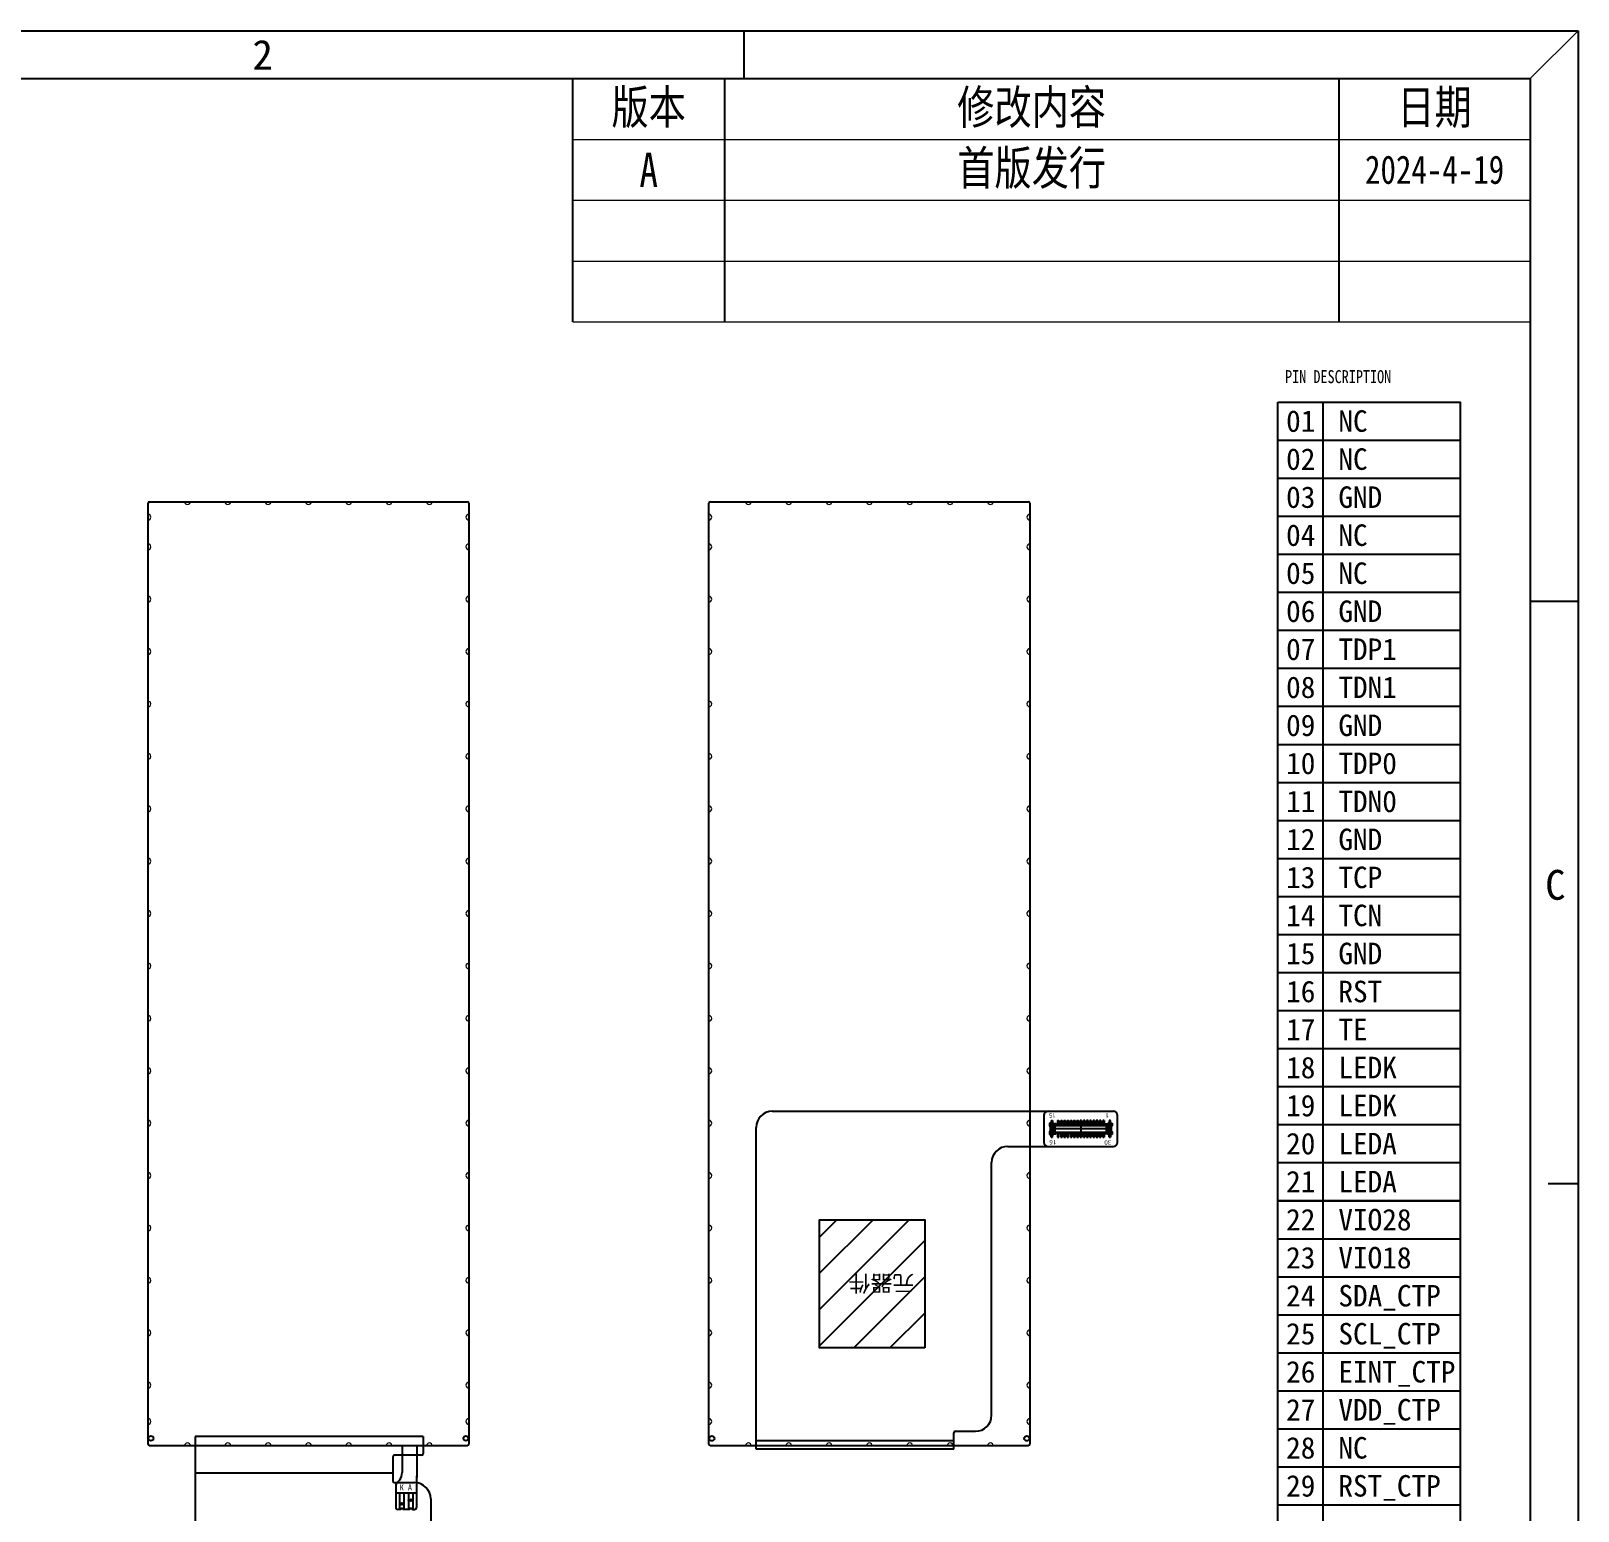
# Model space of a CAD drawing. Header units: millimetres. Extents: x 1875 to 2286, y -25 to 261.
# Drawn here: x 2094.6 to 2286.4, y 77.8 to 261.4 of the extents above; entities that cross this region are included whole.
import ezdxf

# ---------------------------------------------------------------- set-up
doc = ezdxf.new("R2010")
doc.units = ezdxf.units.MM
for name, color, linetype, lineweight in [('DIM', 3, 'Continuous', 18), ('胶框', 7, 'Continuous', 18), ('震华-CTP-DIM', 4, 'Continuous', 15)]:
    doc.layers.add(name, color=color, linetype=linetype, lineweight=lineweight)
for name, color, linetype in [('FPC', 30, 'Continuous'), ('GKO', 5, 'Continuous'), ('铁框', 142, 'Continuous')]:
    doc.layers.add(name, color=color, linetype=linetype)
doc.styles.add('GPO', font='simhei.ttf')
doc.styles.add('ZFF-雅黑', font='')
doc.styles.add('宋体', font='')
doc.styles.add('宝明', font='simhei.ttf')
doc.styles.get('ZFF-雅黑').set_extended_font_data('Microsoft YaHei')
doc.styles.get('宋体').set_extended_font_data('FangSong_GB2312')

# ---------------------------------------------------------------- blocks, each defined once
blk = doc.blocks.new('G$CEDE1AC5F')
at = {"color": 30}
for p, q in [((0, 1.3), (7.66, 1.3)), ((3.83, 0.75), (3.83, 1.85))]:
    blk.add_line(p, q, dxfattribs=at)
blk = doc.blocks.new('fpc7')
at = {"color": 2}
for p, q in [((1467.78, -6.79), (1510.1, -6.79)), ((1465.78, -48.69), (1465.78, -8.79)), ((1496.98, -11.14), (1510.1, -11.14)), ((1494.98, -44.48), (1494.98, -13.14)), ((1490.29, -47.67), (1465.92, -47.67)), ((1490.29, -48.69), (1490.29, -46.68)), ((1490.49, -46.48), (1492.98, -46.48))]:
    blk.add_line(p, q, dxfattribs=at)
at = {"color": 6, "linetype": 'Continuous'}
for p, q in [((1501.47, -7.29), (1501.47, -10.64)), ((1510.3, -6.83), (1510.3, -6.83)), ((1510.56, -7.09), (1510.56, -7.09)), ((1510.6, -10.64), (1510.6, -7.29)), ((1510.6, -10.64), (1510.6, -7.29)), ((1510.3, -11.1), (1510.3, -11.1)), ((1510.56, -10.83), (1510.56, -10.83))]:
    blk.add_line(p, q, dxfattribs=at)
at = {"color": 5, "linetype": 'Continuous'}
for p, q in [((1501.47, -7.29), (1501.47, -10.64)), ((1510.6, -10.64), (1510.6, -7.29))]:
    blk.add_line(p, q, dxfattribs=at)
at = {"color": 7, "linetype": 'Continuous'}
for p, q in [((1502.64, -8.25), (1502.14, -8.25)), ((1502.14, -8.25), (1502.14, -8.59)), ((1502.14, -8.25), (1502.19, -8.3)), ((1502.32, -8.37), (1502.14, -8.37)), ((1502.14, -8.59), (1502.79, -8.59)), ((1502.14, -8.59), (1502.26, -8.76)), ((1502.26, -9.16), (1502.14, -9.34)), ((1502.14, -9.34), (1502.79, -9.34)), ((1502.14, -9.34), (1502.14, -9.67)), ((1502.14, -9.55), (1502.32, -9.55)), ((1502.19, -8.3), (1502.62, -8.3)), ((1502.19, -8.54), (1502.19, -8.3)), ((1502.19, -8.54), (1509.89, -8.54)), ((1502.19, -9.39), (1509.89, -9.39)), ((1502.19, -9.62), (1502.19, -9.39)), ((1502.32, -8.76), (1502.2, -8.59)), ((1502.2, -9.34), (1502.32, -9.16)), ((1502.26, -8.76), (1502.79, -8.76)), ((1502.26, -8.76), (1502.26, -9.16)), ((1502.26, -9.16), (1502.79, -9.16)), ((1502.74, -8.81), (1502.29, -8.81)), ((1502.29, -9.11), (1502.29, -8.81)), ((1502.29, -9.11), (1502.74, -9.11)), ((1502.32, -8.32), (1502.56, -8.32)), ((1502.32, -8.32), (1502.32, -8.37)), ((1502.32, -9.55), (1502.32, -9.6)), ((1502.35, -7.94), (1502.53, -7.94)), ((1502.35, -7.94), (1502.35, -8.54)), ((1502.35, -8.44), (1502.53, -8.44)), ((1502.53, -8.46), (1502.35, -8.46)), ((1502.35, -8.51), (1502.53, -8.51)), ((1502.35, -9.98), (1502.35, -9.38)), ((1502.53, -9.41), (1502.35, -9.41)), ((1502.35, -9.46), (1502.53, -9.46)), ((1502.53, -9.48), (1502.35, -9.48)), ((1502.53, -7.94), (1502.53, -8.54)), ((1502.53, -9.98), (1502.53, -9.38)), ((1502.56, -8.37), (1502.56, -8.32)), ((1503.12, -8.37), (1502.56, -8.37)), ((1503.12, -9.55), (1502.56, -9.55)), ((1502.56, -9.55), (1502.56, -9.6)), ((1502.62, -8.3), (1502.64, -8.25)), ((1502.62, -8.3), (1502.72, -8.38)), ((1502.72, -9.54), (1502.62, -9.62)), ((1502.64, -8.25), (1502.74, -8.33)), ((1502.64, -8.61), (1502.74, -8.51)), ((1502.64, -9.31), (1502.64, -8.61)), ((1502.74, -9.41), (1502.64, -9.31)), ((1502.72, -8.38), (1502.74, -8.33)), ((1502.72, -8.38), (1502.94, -8.38)), ((1502.94, -9.54), (1502.72, -9.54)), ((1502.72, -9.54), (1502.74, -9.59)), ((1502.94, -8.33), (1502.74, -8.33)), ((1502.74, -8.51), (1502.74, -8.33)), ((1509.34, -8.43), (1502.74, -8.43)), ((1502.74, -8.76), (1502.74, -8.59)), ((1502.74, -8.81), (1502.79, -8.76)), ((1502.74, -9.11), (1502.74, -8.81)), ((1502.74, -9.11), (1502.79, -9.16)), ((1502.74, -9.34), (1502.74, -9.16)), ((1502.74, -9.59), (1502.74, -9.41)), ((1509.34, -9.49), (1502.74, -9.49)), ((1502.79, -8.43), (1502.94, -8.43)), ((1502.79, -8.43), (1502.79, -9.5)), ((1502.94, -9.49), (1502.79, -9.5)), ((1502.84, -9.38), (1502.84, -8.54)), ((1502.94, -8.33), (1502.94, -8.44)), ((1502.94, -8.36), (1503.12, -8.36)), ((1502.94, -9.59), (1502.94, -9.49)), ((1503.12, -9.56), (1502.94, -9.56)), ((1502.96, -8.37), (1503, -8.41)), ((1503, -9.51), (1502.96, -9.55)), ((1503, -8.41), (1503.08, -8.41)), ((1503, -9.51), (1503.08, -9.51)), ((1503.12, -8.37), (1503.08, -8.41)), ((1503.08, -9.51), (1503.12, -9.55)), ((1503.12, -8.29), (1503.36, -8.29)), ((1503.12, -8.44), (1503.12, -8.29)), ((1503.36, -8.32), (1503.12, -8.32)), ((1503.36, -8.41), (1503.12, -8.41)), ((1503.12, -9.49), (1503.12, -9.63)), ((1503.12, -9.52), (1503.36, -9.52)), ((1503.15, -7.94), (1503.33, -7.94)), ((1503.15, -7.94), (1503.15, -8.43)), ((1503.15, -9.49), (1503.15, -9.98)), ((1503.33, -7.94), (1503.33, -8.43)), ((1503.33, -9.98), (1503.33, -9.49)), ((1503.36, -8.44), (1503.36, -8.29)), ((1503.36, -8.36), (1503.52, -8.36)), ((1503.36, -8.37), (1503.52, -8.37)), ((1503.36, -8.37), (1503.4, -8.41)), ((1503.36, -9.63), (1503.36, -9.49)), ((1503.4, -9.51), (1503.36, -9.55)), ((1503.52, -9.55), (1503.36, -9.55)), ((1503.52, -9.56), (1503.36, -9.56)), ((1503.4, -8.41), (1503.48, -8.41)), ((1503.4, -9.51), (1503.48, -9.51)), ((1503.52, -8.37), (1503.48, -8.41)), ((1503.48, -9.51), (1503.52, -9.55)), ((1503.52, -8.29), (1503.76, -8.29)), ((1503.52, -8.44), (1503.52, -8.29)), ((1503.76, -8.32), (1503.52, -8.32)), ((1503.76, -8.41), (1503.52, -8.41)), ((1503.52, -9.49), (1503.52, -9.63)), ((1503.52, -9.52), (1503.76, -9.52)), ((1503.55, -7.94), (1503.73, -7.94)), ((1503.55, -7.94), (1503.55, -8.43)), ((1503.55, -9.49), (1503.55, -9.98)), ((1503.73, -7.94), (1503.73, -8.43)), ((1503.73, -9.98), (1503.73, -9.49)), ((1503.76, -8.44), (1503.76, -8.29)), ((1503.76, -8.36), (1503.92, -8.36)), ((1503.76, -8.37), (1503.92, -8.37)), ((1503.76, -8.37), (1503.8, -8.41)), ((1503.76, -9.63), (1503.76, -9.49)), ((1503.8, -9.51), (1503.76, -9.55)), ((1503.92, -9.55), (1503.76, -9.55)), ((1503.92, -9.56), (1503.76, -9.56)), ((1503.8, -8.41), (1503.88, -8.41)), ((1503.8, -9.51), (1503.88, -9.51)), ((1503.92, -8.37), (1503.88, -8.41)), ((1503.88, -9.51), (1503.92, -9.55)), ((1503.92, -8.29), (1504.16, -8.29)), ((1503.92, -8.44), (1503.92, -8.29)), ((1504.16, -8.32), (1503.92, -8.32)), ((1504.16, -8.41), (1503.92, -8.41)), ((1503.92, -9.49), (1503.92, -9.63)), ((1503.92, -9.52), (1504.16, -9.52)), ((1503.95, -7.94), (1504.13, -7.94)), ((1503.95, -7.94), (1503.95, -8.43)), ((1503.95, -9.49), (1503.95, -9.98)), ((1504.13, -7.94), (1504.13, -8.43)), ((1504.13, -9.98), (1504.13, -9.49)), ((1504.16, -8.44), (1504.16, -8.29)), ((1504.16, -8.36), (1504.32, -8.36)), ((1504.16, -8.37), (1504.32, -8.37)), ((1504.16, -8.37), (1504.2, -8.41)), ((1504.16, -9.63), (1504.16, -9.49)), ((1504.2, -9.51), (1504.16, -9.55)), ((1504.32, -9.55), (1504.16, -9.55)), ((1504.32, -9.56), (1504.16, -9.56)), ((1504.2, -8.41), (1504.28, -8.41)), ((1504.2, -9.51), (1504.28, -9.51)), ((1504.32, -8.37), (1504.28, -8.41)), ((1504.28, -9.51), (1504.32, -9.55)), ((1504.32, -8.29), (1504.56, -8.29)), ((1504.32, -8.44), (1504.32, -8.29)), ((1504.56, -8.32), (1504.32, -8.32)), ((1504.56, -8.41), (1504.32, -8.41)), ((1504.32, -9.49), (1504.32, -9.63)), ((1504.32, -9.52), (1504.56, -9.52)), ((1504.35, -7.94), (1504.53, -7.94)), ((1504.35, -7.94), (1504.35, -8.43)), ((1504.35, -9.49), (1504.35, -9.98)), ((1504.53, -7.94), (1504.53, -8.43)), ((1504.53, -9.98), (1504.53, -9.49)), ((1504.56, -8.44), (1504.56, -8.29)), ((1504.56, -8.36), (1504.72, -8.36)), ((1504.56, -8.37), (1504.72, -8.37)), ((1504.56, -8.37), (1504.6, -8.41)), ((1504.56, -9.63), (1504.56, -9.49)), ((1504.6, -9.51), (1504.56, -9.55)), ((1504.72, -9.55), (1504.56, -9.55)), ((1504.72, -9.56), (1504.56, -9.56)), ((1504.6, -8.41), (1504.68, -8.41)), ((1504.6, -9.51), (1504.68, -9.51)), ((1504.72, -8.37), (1504.68, -8.41)), ((1504.68, -9.51), (1504.72, -9.55)), ((1504.72, -8.29), (1504.96, -8.29)), ((1504.72, -8.44), (1504.72, -8.29)), ((1504.96, -8.32), (1504.72, -8.32)), ((1504.96, -8.41), (1504.72, -8.41)), ((1504.72, -9.49), (1504.72, -9.63)), ((1504.72, -9.52), (1504.96, -9.52)), ((1504.75, -7.94), (1504.93, -7.94)), ((1504.75, -7.94), (1504.75, -8.43)), ((1504.75, -9.49), (1504.75, -9.98)), ((1504.93, -7.94), (1504.93, -8.43)), ((1504.93, -9.98), (1504.93, -9.49)), ((1504.96, -8.44), (1504.96, -8.29)), ((1504.96, -8.36), (1505.12, -8.36)), ((1504.96, -8.37), (1505.12, -8.37)), ((1504.96, -8.37), (1505, -8.41)), ((1504.96, -9.63), (1504.96, -9.49)), ((1505, -9.51), (1504.96, -9.55)), ((1505.12, -9.55), (1504.96, -9.55)), ((1505.12, -9.56), (1504.96, -9.56)), ((1505, -8.41), (1505.08, -8.41)), ((1505, -9.51), (1505.08, -9.51)), ((1505.12, -8.37), (1505.08, -8.41)), ((1505.08, -9.51), (1505.12, -9.55)), ((1505.12, -8.29), (1505.36, -8.29)), ((1505.12, -8.44), (1505.12, -8.29)), ((1505.36, -8.32), (1505.12, -8.32)), ((1505.36, -8.41), (1505.12, -8.41)), ((1505.12, -9.49), (1505.12, -9.63)), ((1505.12, -9.52), (1505.36, -9.52)), ((1505.15, -7.94), (1505.33, -7.94)), ((1505.15, -7.94), (1505.15, -8.43)), ((1505.15, -9.49), (1505.15, -9.98)), ((1505.33, -7.94), (1505.33, -8.43)), ((1505.33, -9.98), (1505.33, -9.49)), ((1505.36, -8.44), (1505.36, -8.29)), ((1505.36, -8.36), (1505.52, -8.36)), ((1505.36, -8.37), (1505.52, -8.37)), ((1505.36, -8.37), (1505.4, -8.41)), ((1505.36, -9.63), (1505.36, -9.49)), ((1505.4, -9.51), (1505.36, -9.55)), ((1505.52, -9.55), (1505.36, -9.55)), ((1505.52, -9.56), (1505.36, -9.56)), ((1505.4, -8.41), (1505.48, -8.41)), ((1505.4, -9.51), (1505.48, -9.51)), ((1505.52, -8.37), (1505.48, -8.41)), ((1505.48, -9.51), (1505.52, -9.55)), ((1505.52, -8.29), (1505.76, -8.29)), ((1505.52, -8.44), (1505.52, -8.29)), ((1505.76, -8.32), (1505.52, -8.32)), ((1505.76, -8.41), (1505.52, -8.41)), ((1505.52, -9.49), (1505.52, -9.63)), ((1505.52, -9.52), (1505.76, -9.52)), ((1505.55, -7.94), (1505.73, -7.94)), ((1505.55, -7.94), (1505.55, -8.43)), ((1505.55, -9.49), (1505.55, -9.98)), ((1505.73, -7.94), (1505.73, -8.43)), ((1505.73, -9.98), (1505.73, -9.49)), ((1505.76, -8.44), (1505.76, -8.29)), ((1505.76, -8.36), (1505.92, -8.36)), ((1505.76, -8.37), (1505.92, -8.37)), ((1505.76, -8.37), (1505.8, -8.41)), ((1505.76, -9.63), (1505.76, -9.49)), ((1505.8, -9.51), (1505.76, -9.55)), ((1505.92, -9.55), (1505.76, -9.55)), ((1505.92, -9.56), (1505.76, -9.56)), ((1505.8, -8.41), (1505.88, -8.41)), ((1505.8, -9.51), (1505.88, -9.51)), ((1505.92, -8.37), (1505.88, -8.41)), ((1505.88, -9.51), (1505.92, -9.55)), ((1505.92, -8.29), (1506.16, -8.29)), ((1505.92, -8.44), (1505.92, -8.29)), ((1506.16, -8.32), (1505.92, -8.32)), ((1506.16, -8.41), (1505.92, -8.41)), ((1505.92, -9.63), (1505.92, -9.49)), ((1505.92, -9.52), (1506.16, -9.52)), ((1506.13, -7.94), (1505.95, -7.94)), ((1505.95, -7.94), (1505.95, -8.43)), ((1505.95, -9.49), (1505.95, -9.98)), ((1506.13, -7.94), (1506.13, -8.43)), ((1506.13, -9.49), (1506.13, -9.98)), ((1506.16, -8.44), (1506.16, -8.29)), ((1506.16, -8.36), (1506.32, -8.36)), ((1506.32, -8.37), (1506.16, -8.37)), ((1506.16, -8.37), (1506.2, -8.41)), ((1506.16, -9.63), (1506.16, -9.49)), ((1506.2, -9.51), (1506.16, -9.55)), ((1506.16, -9.55), (1506.32, -9.55)), ((1506.32, -9.56), (1506.16, -9.56)), ((1506.2, -8.41), (1506.28, -8.41)), ((1506.2, -9.51), (1506.28, -9.51)), ((1506.32, -8.37), (1506.28, -8.41)), ((1506.28, -9.51), (1506.32, -9.55)), ((1506.32, -8.29), (1506.56, -8.29)), ((1506.32, -8.44), (1506.32, -8.29)), ((1506.56, -8.32), (1506.32, -8.32)), ((1506.56, -8.41), (1506.32, -8.41)), ((1506.32, -9.49), (1506.32, -9.63)), ((1506.32, -9.52), (1506.56, -9.52)), ((1506.53, -7.94), (1506.35, -7.94)), ((1506.35, -7.94), (1506.35, -8.43)), ((1506.35, -9.98), (1506.35, -9.49)), ((1506.53, -7.94), (1506.53, -8.43)), ((1506.53, -9.49), (1506.53, -9.98)), ((1506.56, -8.29), (1506.56, -8.44)), ((1506.56, -8.36), (1506.72, -8.36)), ((1506.72, -8.37), (1506.56, -8.37)), ((1506.56, -8.37), (1506.6, -8.41)), ((1506.56, -9.63), (1506.56, -9.49)), ((1506.6, -9.51), (1506.56, -9.55)), ((1506.56, -9.55), (1506.72, -9.55)), ((1506.72, -9.56), (1506.56, -9.56)), ((1506.6, -8.41), (1506.68, -8.41)), ((1506.6, -9.51), (1506.68, -9.51)), ((1506.72, -8.37), (1506.68, -8.41)), ((1506.68, -9.51), (1506.72, -9.55)), ((1506.72, -8.29), (1506.96, -8.29)), ((1506.72, -8.44), (1506.72, -8.29)), ((1506.96, -8.32), (1506.72, -8.32)), ((1506.96, -8.41), (1506.72, -8.41)), ((1506.72, -9.49), (1506.72, -9.63)), ((1506.72, -9.52), (1506.96, -9.52)), ((1506.93, -7.94), (1506.75, -7.94)), ((1506.75, -7.94), (1506.75, -8.43)), ((1506.75, -9.98), (1506.75, -9.49)), ((1506.93, -7.94), (1506.93, -8.43)), ((1506.93, -9.49), (1506.93, -9.98)), ((1506.96, -8.29), (1506.96, -8.44)), ((1506.96, -8.36), (1507.12, -8.36)), ((1507.12, -8.37), (1506.96, -8.37)), ((1506.96, -8.37), (1507, -8.41)), ((1506.96, -9.63), (1506.96, -9.49)), ((1507, -9.51), (1506.96, -9.55)), ((1506.96, -9.55), (1507.12, -9.55)), ((1507.12, -9.56), (1506.96, -9.56)), ((1507, -8.41), (1507.08, -8.41)), ((1507, -9.51), (1507.08, -9.51)), ((1507.12, -8.37), (1507.08, -8.41)), ((1507.08, -9.51), (1507.12, -9.55)), ((1507.12, -8.29), (1507.36, -8.29)), ((1507.12, -8.44), (1507.12, -8.29)), ((1507.36, -8.32), (1507.12, -8.32)), ((1507.36, -8.41), (1507.12, -8.41)), ((1507.12, -9.49), (1507.12, -9.63)), ((1507.12, -9.52), (1507.36, -9.52)), ((1507.33, -7.94), (1507.15, -7.94)), ((1507.15, -7.94), (1507.15, -8.43)), ((1507.15, -9.98), (1507.15, -9.49)), ((1507.33, -7.94), (1507.33, -8.43)), ((1507.33, -9.49), (1507.33, -9.98)), ((1507.36, -8.29), (1507.36, -8.44)), ((1507.36, -8.36), (1507.52, -8.36)), ((1507.52, -8.37), (1507.36, -8.37)), ((1507.36, -8.37), (1507.4, -8.41)), ((1507.36, -9.63), (1507.36, -9.49)), ((1507.4, -9.51), (1507.36, -9.55)), ((1507.36, -9.55), (1507.52, -9.55)), ((1507.52, -9.56), (1507.36, -9.56)), ((1507.4, -8.41), (1507.48, -8.41)), ((1507.4, -9.51), (1507.48, -9.51)), ((1507.52, -8.37), (1507.48, -8.41)), ((1507.48, -9.51), (1507.52, -9.55)), ((1507.52, -8.29), (1507.76, -8.29)), ((1507.52, -8.44), (1507.52, -8.29)), ((1507.76, -8.32), (1507.52, -8.32)), ((1507.76, -8.41), (1507.52, -8.41)), ((1507.52, -9.49), (1507.52, -9.63)), ((1507.52, -9.52), (1507.76, -9.52)), ((1507.73, -7.94), (1507.55, -7.94)), ((1507.55, -7.94), (1507.55, -8.43)), ((1507.55, -9.98), (1507.55, -9.49)), ((1507.73, -7.94), (1507.73, -8.43)), ((1507.73, -9.49), (1507.73, -9.98)), ((1507.76, -8.29), (1507.76, -8.44)), ((1507.76, -8.36), (1507.92, -8.36)), ((1507.92, -8.37), (1507.76, -8.37)), ((1507.76, -8.37), (1507.8, -8.41)), ((1507.76, -9.63), (1507.76, -9.49)), ((1507.8, -9.51), (1507.76, -9.55)), ((1507.76, -9.55), (1507.92, -9.55)), ((1507.92, -9.56), (1507.76, -9.56)), ((1507.8, -8.41), (1507.88, -8.41)), ((1507.8, -9.51), (1507.88, -9.51)), ((1507.92, -8.37), (1507.88, -8.41)), ((1507.88, -9.51), (1507.92, -9.55)), ((1507.92, -8.29), (1508.16, -8.29)), ((1507.92, -8.44), (1507.92, -8.29)), ((1508.16, -8.32), (1507.92, -8.32)), ((1508.16, -8.41), (1507.92, -8.41)), ((1507.92, -9.49), (1507.92, -9.63)), ((1507.92, -9.52), (1508.16, -9.52)), ((1508.13, -7.94), (1507.95, -7.94)), ((1507.95, -7.94), (1507.95, -8.43)), ((1507.95, -9.98), (1507.95, -9.49)), ((1508.13, -7.94), (1508.13, -8.43)), ((1508.13, -9.49), (1508.13, -9.98)), ((1508.16, -8.29), (1508.16, -8.44)), ((1508.16, -8.36), (1508.32, -8.36)), ((1508.32, -8.37), (1508.16, -8.37)), ((1508.16, -8.37), (1508.2, -8.41)), ((1508.16, -9.63), (1508.16, -9.49)), ((1508.2, -9.51), (1508.16, -9.55)), ((1508.16, -9.55), (1508.32, -9.55)), ((1508.32, -9.56), (1508.16, -9.56)), ((1508.2, -8.41), (1508.28, -8.41)), ((1508.2, -9.51), (1508.28, -9.51)), ((1508.32, -8.37), (1508.28, -8.41)), ((1508.28, -9.51), (1508.32, -9.55)), ((1508.32, -8.29), (1508.56, -8.29)), ((1508.32, -8.44), (1508.32, -8.29)), ((1508.56, -8.32), (1508.32, -8.32)), ((1508.56, -8.41), (1508.32, -8.41)), ((1508.32, -9.49), (1508.32, -9.63)), ((1508.32, -9.52), (1508.56, -9.52)), ((1508.53, -7.94), (1508.35, -7.94)), ((1508.35, -7.94), (1508.35, -8.43)), ((1508.35, -9.98), (1508.35, -9.49)), ((1508.53, -7.94), (1508.53, -8.43)), ((1508.53, -9.49), (1508.53, -9.98)), ((1508.56, -8.29), (1508.56, -8.44)), ((1508.56, -8.36), (1508.72, -8.36)), ((1508.72, -8.37), (1508.56, -8.37)), ((1508.56, -8.37), (1508.6, -8.41)), ((1508.56, -9.63), (1508.56, -9.49)), ((1508.6, -9.51), (1508.56, -9.55)), ((1508.56, -9.55), (1508.72, -9.55)), ((1508.56, -9.56), (1508.72, -9.56)), ((1508.6, -8.41), (1508.68, -8.41)), ((1508.6, -9.51), (1508.68, -9.51)), ((1508.72, -8.37), (1508.68, -8.41)), ((1508.68, -9.51), (1508.72, -9.55)), ((1508.72, -8.29), (1508.96, -8.29)), ((1508.72, -8.44), (1508.72, -8.29)), ((1508.96, -8.32), (1508.72, -8.32)), ((1508.96, -8.41), (1508.72, -8.41)), ((1508.72, -9.49), (1508.72, -9.63)), ((1508.72, -9.52), (1508.96, -9.52)), ((1508.93, -7.94), (1508.75, -7.94)), ((1508.75, -7.94), (1508.75, -8.43)), ((1508.75, -9.98), (1508.75, -9.49)), ((1508.93, -7.94), (1508.93, -8.43)), ((1508.93, -9.49), (1508.93, -9.98)), ((1508.96, -8.29), (1508.96, -8.44)), ((1508.96, -8.36), (1509.14, -8.36)), ((1509.52, -8.37), (1508.96, -8.37)), ((1508.96, -8.37), (1509, -8.41)), ((1508.96, -9.63), (1508.96, -9.49)), ((1509, -9.51), (1508.96, -9.55)), ((1508.96, -9.55), (1509.52, -9.55)), ((1509.14, -9.56), (1508.96, -9.56)), ((1509, -8.41), (1509.08, -8.41)), ((1509, -9.51), (1509.08, -9.51)), ((1509.12, -8.37), (1509.08, -8.41)), ((1509.08, -9.51), (1509.12, -9.55)), ((1509.14, -8.33), (1509.34, -8.33)), ((1509.14, -8.44), (1509.14, -8.33)), ((1509.36, -8.38), (1509.14, -8.38)), ((1509.14, -8.43), (1509.29, -8.43)), ((1509.29, -9.5), (1509.14, -9.49)), ((1509.14, -9.49), (1509.14, -9.59)), ((1509.14, -9.54), (1509.36, -9.54)), ((1509.24, -9.38), (1509.24, -8.54)), ((1509.29, -8.43), (1509.29, -9.5)), ((1509.29, -8.59), (1509.94, -8.59)), ((1509.29, -8.76), (1509.82, -8.76)), ((1509.34, -8.81), (1509.29, -8.76)), ((1509.34, -9.11), (1509.29, -9.16)), ((1509.29, -9.16), (1509.82, -9.16)), ((1509.29, -9.34), (1509.94, -9.34)), ((1509.44, -8.25), (1509.34, -8.33)), ((1509.34, -8.51), (1509.34, -8.33)), ((1509.36, -8.38), (1509.34, -8.33)), ((1509.34, -8.51), (1509.44, -8.61)), ((1509.34, -8.59), (1509.34, -8.76)), ((1509.79, -8.81), (1509.34, -8.81)), ((1509.34, -8.81), (1509.34, -9.11)), ((1509.34, -9.11), (1509.79, -9.11)), ((1509.34, -9.16), (1509.34, -9.34)), ((1509.44, -9.31), (1509.34, -9.41)), ((1509.34, -9.59), (1509.34, -9.41)), ((1509.36, -9.54), (1509.34, -9.59)), ((1509.36, -8.38), (1509.46, -8.3)), ((1509.46, -9.62), (1509.36, -9.54)), ((1509.44, -8.25), (1509.94, -8.25)), ((1509.46, -8.3), (1509.44, -8.25)), ((1509.44, -9.31), (1509.44, -8.61)), ((1509.89, -8.3), (1509.46, -8.3)), ((1509.52, -8.37), (1509.52, -8.32)), ((1509.52, -8.32), (1509.76, -8.32)), ((1509.52, -9.55), (1509.52, -9.6)), ((1509.55, -7.94), (1509.55, -8.54)), ((1509.73, -7.94), (1509.55, -7.94)), ((1509.55, -8.44), (1509.73, -8.44)), ((1509.73, -8.46), (1509.55, -8.46)), ((1509.55, -8.51), (1509.73, -8.51)), ((1509.55, -9.98), (1509.55, -9.38)), ((1509.73, -9.41), (1509.55, -9.41)), ((1509.55, -9.46), (1509.73, -9.46)), ((1509.73, -9.48), (1509.55, -9.48)), ((1509.73, -8.54), (1509.73, -7.94)), ((1509.73, -9.38), (1509.73, -9.98)), ((1509.76, -8.32), (1509.76, -8.37)), ((1509.76, -8.37), (1509.94, -8.37)), ((1509.88, -8.59), (1509.76, -8.76)), ((1509.76, -9.16), (1509.88, -9.34)), ((1509.76, -9.55), (1509.94, -9.55)), ((1509.76, -9.55), (1509.76, -9.6)), ((1509.79, -9.11), (1509.79, -8.81)), ((1509.94, -8.59), (1509.82, -8.76)), ((1509.82, -8.76), (1509.82, -9.16)), ((1509.82, -9.16), (1509.94, -9.34)), ((1509.94, -8.25), (1509.89, -8.3)), ((1509.89, -8.54), (1509.89, -8.3)), ((1509.89, -9.62), (1509.89, -9.39)), ((1509.94, -8.25), (1509.94, -8.59)), ((1509.94, -9.34), (1509.94, -9.67)), ((1502.14, -9.67), (1502.19, -9.62)), ((1502.14, -9.67), (1502.64, -9.67)), ((1502.62, -9.62), (1502.19, -9.62)), ((1502.32, -9.6), (1502.56, -9.6)), ((1502.35, -9.98), (1502.53, -9.98)), ((1502.64, -9.67), (1502.62, -9.62)), ((1502.64, -9.67), (1502.74, -9.59)), ((1502.74, -9.59), (1502.94, -9.59)), ((1503.12, -9.6), (1503.36, -9.6)), ((1503.36, -9.63), (1503.12, -9.63)), ((1503.15, -9.98), (1503.33, -9.98)), ((1503.52, -9.6), (1503.76, -9.6)), ((1503.52, -9.63), (1503.76, -9.63)), ((1503.55, -9.98), (1503.73, -9.98)), ((1503.92, -9.6), (1504.16, -9.6)), ((1503.92, -9.63), (1504.16, -9.63)), ((1503.95, -9.98), (1504.13, -9.98)), ((1504.32, -9.6), (1504.56, -9.6)), ((1504.32, -9.63), (1504.56, -9.63)), ((1504.35, -9.98), (1504.53, -9.98)), ((1504.72, -9.6), (1504.96, -9.6)), ((1504.72, -9.63), (1504.96, -9.63)), ((1504.75, -9.98), (1504.93, -9.98)), ((1505.12, -9.6), (1505.36, -9.6)), ((1505.12, -9.63), (1505.36, -9.63)), ((1505.15, -9.98), (1505.33, -9.98)), ((1505.52, -9.6), (1505.76, -9.6)), ((1505.52, -9.63), (1505.76, -9.63)), ((1505.55, -9.98), (1505.73, -9.98)), ((1506.16, -9.6), (1505.92, -9.6)), ((1506.16, -9.63), (1505.92, -9.63)), ((1505.95, -9.98), (1506.13, -9.98)), ((1506.32, -9.6), (1506.56, -9.6)), ((1506.32, -9.63), (1506.56, -9.63)), ((1506.35, -9.98), (1506.53, -9.98)), ((1506.72, -9.6), (1506.96, -9.6)), ((1506.72, -9.63), (1506.96, -9.63)), ((1506.75, -9.98), (1506.93, -9.98)), ((1507.12, -9.6), (1507.36, -9.6)), ((1507.12, -9.63), (1507.36, -9.63)), ((1507.15, -9.98), (1507.33, -9.98)), ((1507.52, -9.6), (1507.76, -9.6)), ((1507.52, -9.63), (1507.76, -9.63)), ((1507.55, -9.98), (1507.73, -9.98)), ((1507.92, -9.6), (1508.16, -9.6)), ((1507.92, -9.63), (1508.16, -9.63)), ((1507.95, -9.98), (1508.13, -9.98)), ((1508.32, -9.6), (1508.56, -9.6)), ((1508.32, -9.63), (1508.56, -9.63)), ((1508.35, -9.98), (1508.53, -9.98)), ((1508.72, -9.6), (1508.96, -9.6)), ((1508.96, -9.63), (1508.72, -9.63)), ((1508.75, -9.98), (1508.93, -9.98)), ((1509.34, -9.59), (1509.14, -9.59)), ((1509.34, -9.59), (1509.44, -9.67)), ((1509.44, -9.67), (1509.46, -9.62)), ((1509.94, -9.67), (1509.44, -9.67)), ((1509.46, -9.62), (1509.89, -9.62)), ((1509.76, -9.6), (1509.52, -9.6)), ((1509.55, -9.98), (1509.73, -9.98)), ((1509.94, -9.67), (1509.89, -9.62))]:
    blk.add_line(p, q, dxfattribs=at)
at = {"color": 4}
blk.add_line((1490.29, -48.69), (1465.78, -48.69), dxfattribs=at)
at = {"color": 2}
for centre, radius, start, end in [((1467.78, -8.79), 2, 90, 180), ((1496.98, -13.14), 2, 90, 180), ((1492.98, -44.48), 2, 270, 0), ((1490.49, -46.68), 0.2, 90, 180)]:
    blk.add_arc(centre, radius, start, end, dxfattribs=at)
at = {"color": 6, "linetype": 'Continuous'}
for centre, start, end in [((1501.97, -7.29), 90, 180), ((1510.1, -7.29), 0, 90), ((1510.1, -7.29), 0, 90), ((1501.97, -10.64), 180, 270), ((1510.1, -10.64), 270, 0), ((1510.1, -10.64), 270, 0)]:
    blk.add_arc(centre, 0.5, start, end, dxfattribs=at)
at = {"color": 5, "linetype": 'Continuous'}
for centre, start, end in [((1501.97, -7.29), 90, 180), ((1510.1, -7.29), 0, 90), ((1501.97, -10.64), 180, 270), ((1510.1, -10.64), 270, 0)]:
    blk.add_arc(centre, 0.5, start, end, dxfattribs=at)
at = {"color": 7, "linetype": 'Continuous', "extrusion": (0, 0, -1)}
for centre, start_param, end_param in [((1502.14, -8.54), -3.141593, -1.570796), ((1502.14, -9.39), 1.570796, 3.141593), ((1502.24, -8.81), 1.982313, 3.141593), ((1502.24, -9.11), -3.141593, -1.982313), ((1509.84, -8.81), 0, 1.159279), ((1509.84, -9.11), -1.159279, 0), ((1509.94, -8.54), -1.570796, 0), ((1509.94, -9.39), 0, 1.570796)]:
    blk.add_ellipse(centre, major_axis=(-0.05, 0), ratio=1, start_param=start_param, end_param=end_param, dxfattribs=at)
at = {"color": 2, "rotation": 180}
blk.add_blockref('G$CEDE1AC5F', (1509.87, -7.66), dxfattribs=at)
at = {"layer": '震华-CTP-DIM', "char_height": 0.555, "attachment_point": 1, "rotation": 180, "style": 'ZFF-雅黑'}
for s, insert, width in [('15', (1502.93, -7.56), 10.5902), ('15', (1502.93, -7.56), 10.5902), ('1', (1509.51, -7.57), 10.5902), ('1', (1509.51, -7.57), 10.5902), ('16', (1502.98, -10.9), 10.4902), ('16', (1502.98, -10.9), 10.4902), ('30', (1509.8, -10.93), 10.5902), ('30', (1509.8, -10.93), 10.5902)]:
    blk.add_mtext(s, dxfattribs=dict(at, insert=insert, width=width))
blk = doc.blocks.new('ddd')
for centre in [(1460.29, 52.64), (1499.34, 52.64)]:
    blk.add_circle(centre, 0.31)
at = {"layer": '胶框'}
for centre, start, end in [((1464.82, 168.83), 180, 0), ((1469.82, 168.83), 180, 0), ((1474.82, 168.83), 180, 0), ((1479.82, 168.83), 180, 0), ((1484.82, 168.83), 180, 0), ((1489.82, 168.83), 180, 0), ((1494.82, 168.83), 180, 0), ((1459.93, 166.91), 270, 90), ((1499.7, 166.91), 90, 270), ((1459.93, 163.24), 270, 90), ((1499.7, 163.24), 90, 270), ((1459.93, 156.74), 270, 90), ((1499.7, 156.74), 90, 270), ((1459.93, 150.24), 270, 90), ((1499.7, 150.24), 90, 270), ((1459.93, 143.74), 270, 90), ((1499.7, 143.74), 90, 270), ((1459.93, 137.24), 270, 90), ((1499.7, 137.24), 90, 270), ((1459.93, 130.74), 270, 90), ((1499.7, 130.74), 90, 270), ((1459.93, 124.24), 270, 90), ((1499.7, 124.24), 90, 270), ((1459.93, 117.74), 270, 90), ((1499.7, 117.74), 90, 270), ((1459.93, 111.24), 270, 90), ((1499.7, 111.24), 90, 270), ((1459.93, 104.74), 270, 90), ((1499.7, 104.74), 90, 270), ((1459.93, 98.24), 270, 90), ((1499.7, 98.24), 90, 270), ((1459.93, 91.74), 270, 90), ((1499.7, 91.74), 90, 270), ((1459.93, 85.24), 270, 90), ((1499.7, 85.24), 90, 270), ((1459.93, 78.74), 270, 90), ((1499.7, 78.74), 90, 270), ((1459.93, 72.24), 270, 90), ((1499.7, 72.24), 90, 270), ((1459.93, 65.74), 270, 90), ((1499.7, 65.74), 90, 270), ((1459.93, 59.24), 270, 90), ((1499.7, 59.24), 90, 270), ((1459.93, 54.74), 270, 90), ((1499.7, 54.74), 90, 270), ((1464.82, 51.73), 0, 180), ((1469.82, 51.73), 0, 180), ((1474.82, 51.73), 0, 180), ((1479.82, 51.73), 0, 180), ((1484.82, 51.73), 0, 180), ((1489.82, 51.73), 0, 180), ((1494.82, 51.73), 0, 180)]:
    blk.add_arc(centre, 0.35, start, end, dxfattribs=at)
at = {"layer": '铁框'}
for p, q in [((1460.13, 168.83), (1499.5, 168.83)), ((1459.93, 51.93), (1459.93, 168.63)), ((1499.7, 168.63), (1499.7, 51.93)), ((1499.5, 51.73), (1460.13, 51.73))]:
    blk.add_line(p, q, dxfattribs=at)
for centre, start, end in [((1460.13, 168.63), 90, 180), ((1499.5, 168.63), 0, 90), ((1460.13, 51.93), 180, 270), ((1499.5, 51.93), 270, 0)]:
    blk.add_arc(centre, 0.2, start, end, dxfattribs=at)
at = {"color": 4}
blk.add_blockref('fpc7', (0, 100), dxfattribs=at)

msp = doc.modelspace()

# ---------------------------------------------------------------- hatches: boundary and pattern name
at = {"layer": 'GKO'}
h = msp.add_hatch(dxfattribs=at)
h.set_pattern_fill('ANSI31', color=256, angle=180)
h.set_pattern_definition([(225, (4040.5724, -267.1845), (2.245064, -2.245064), [])])
h.paths.add_polyline_path([(2205.444, 98.027), (2205.444, 113.901), (2192.413, 113.901), (2192.413, 98.027)])
h.paths.add_polyline_path([(2204.665, 104.02), (2195.341, 104.02), (2195.341, 108.657), (2204.665, 108.657)], flags=24)

# ---------------------------------------------------------------- linework, layer by layer
at = {"color": 0}
for p, q in [((1874.754, 261.383), (2286.45, 261.383)), ((2286.45, 261.383), (2286.45, -24.731))]:
    msp.add_line(p, q, dxfattribs=at)
msp.add_line((2161.827, 225.297), (2161.827, 255.462))
at = {"color": 7}
for p, q in [((2249.232, 210.622), (2271.843, 210.622)), ((2249.232, 205.905), (2271.843, 205.905)), ((2249.232, 201.188), (2271.843, 201.188)), ((2249.232, 196.471), (2271.843, 196.471)), ((2249.232, 191.754), (2271.843, 191.754)), ((2249.232, 187.037), (2271.843, 187.037)), ((2249.232, 182.319), (2271.843, 182.319)), ((2249.232, 177.602), (2271.843, 177.602)), ((2249.232, 172.885), (2271.843, 172.885)), ((2249.232, 163.451), (2271.843, 163.451)), ((2249.232, 158.734), (2271.843, 158.734)), ((2249.232, 154.017), (2271.843, 154.017)), ((2249.232, 149.3), (2271.843, 149.3)), ((2249.232, 144.583), (2271.843, 144.583)), ((2249.232, 139.866), (2271.843, 139.866)), ((2249.232, 135.148), (2271.843, 135.148)), ((2249.232, 130.431), (2271.843, 130.431)), ((2249.232, 125.714), (2271.843, 125.714)), ((2249.232, 120.997), (2271.843, 120.997)), ((2249.232, 116.28), (2271.843, 116.28)), ((2249.232, 111.563), (2271.843, 111.563)), ((2249.232, 106.846), (2271.843, 106.846)), ((2249.232, 102.129), (2271.843, 102.129)), ((2249.232, 97.412), (2271.843, 97.412)), ((2249.232, 92.694), (2271.843, 92.694)), ((2249.232, 87.977), (2271.843, 87.977)), ((2249.232, 83.26), (2271.843, 83.26)), ((2249.232, 78.543), (2271.843, 78.543))]:
    msp.add_line(p, q, dxfattribs=at)
at = {"color": 7, "linetype": 'Continuous'}
msp.add_line((2249.232, 168.168), (2271.843, 168.168), dxfattribs=at)
at = {"color": 2}
for p, q in [((2143.266, 87.037), (2114.986, 87.037)), ((2114.986, 87.037), (2114.986, 43.607)), ((2143.266, 87.036), (2143.266, 84.913)), ((2139.505, 84.513), (2139.505, 81.502)), ((2143.066, 84.713), (2139.705, 84.713)), ((2139.505, 82.487), (2115.126, 82.487)), ((2139.705, 81.302), (2142.191, 81.302)), ((2144.191, 79.302), (2144.191, 47.957))]:
    msp.add_line(p, q, dxfattribs=at)
at = {"color": 0}
for points in [[(2183.064, 255.462), (2183.064, 261.383)], [(2180.608, 255.462), (2180.608, 225.297)], [(2256.794, 255.462), (2256.794, 225.297)], [(2286.45, 190.589), (2280.528, 190.589)], [(2282.749, 118.415), (2286.45, 118.415)]]:
    msp.add_lwpolyline(points, dxfattribs=at)
msp.add_lwpolyline([(1880.676, -18.809), (1880.676, 255.462), (2280.528, 255.462), (2280.528, -18.809)], close=True, dxfattribs=at)
at = {"color": 7}
msp.add_lwpolyline([(2249.232, 215.339), (2271.843, 215.339), (2271.843, 116.28), (2249.232, 116.28)], close=True, dxfattribs=at)
at = {"color": 7, "linetype": 'Continuous'}
for points in [[(2254.829, 116.28), (2254.829, 215.339)], [(2254.829, 69.109), (2254.829, 116.28)]]:
    msp.add_lwpolyline(points, dxfattribs=at)
at = {"color": 7}
msp.add_lwpolyline([(2271.843, 116.28), (2271.843, 69.109), (2249.232, 69.109), (2249.232, 116.28)], dxfattribs=at)
at = {"linetype": 'Continuous'}
msp.add_lwpolyline([(2205.444, 98.027), (2192.413, 98.027), (2192.413, 113.901), (2205.444, 113.901)], close=True, dxfattribs=at)
for centre in [(2109.501, 86.797), (2148.551, 86.797)]:
    msp.add_circle(centre, 0.31)
at = {"color": 2}
for centre, radius, start, end in [((2139.705, 84.513), 0.2, 90, 180), ((2143.066, 84.913), 0.2, 270, 0), ((2139.705, 81.502), 0.2, 180, 270), ((2142.191, 79.302), 2, 0, 90)]:
    msp.add_arc(centre, radius, start, end, dxfattribs=at)
at = {"layer": 'DIM', "color": 0}
for p, q in [((2280.528, 255.462), (2286.45, 261.383)), ((2159.227, 255.462), (2280.528, 255.462)), ((2161.827, 247.92), (2280.528, 247.92)), ((2161.827, 240.379), (2280.528, 240.379)), ((2161.827, 232.838), (2280.528, 232.838)), ((2161.827, 225.297), (2280.528, 225.297))]:
    msp.add_line(p, q, dxfattribs=at)
at = {"layer": 'FPC', "color": 32}
for p, q in [((2140.644, 85.887), (2140.644, 82.549)), ((2142.461, 85.887), (2142.461, 81.936)), ((2139.861, 80.942), (2139.861, 78.287)), ((2139.861, 80.942), (2139.861, 78.287)), ((2140.018, 81.306), (2140.379, 81.645)), ((2140.018, 81.306), (2140.379, 81.645)), ((2142.461, 78.287), (2142.461, 82.143)), ((2142.461, 78.287), (2142.461, 82.143)), ((2142.461, 79.987), (2139.861, 79.987)), ((2140.361, 78.828), (2140.361, 79.987)), ((2140.861, 79.987), (2140.861, 78.828)), ((2141.461, 79.303), (2141.461, 79.987)), ((2141.961, 79.987), (2141.961, 79.303)), ((2140.361, 77.987), (2140.161, 77.987)), ((2140.361, 77.987), (2140.161, 77.987)), ((2141.461, 77.987), (2140.861, 77.987)), ((2141.461, 77.987), (2140.861, 77.987)), ((2141.961, 77.987), (2142.161, 77.987)), ((2141.961, 77.987), (2142.161, 77.987))]:
    msp.add_line(p, q, dxfattribs=at)
for points in [[(2141.586, 77.987), (2141.461, 77.987), (2141.461, 78.971)], [(2141.961, 78.971), (2141.961, 77.987), (2141.836, 77.987)], [(2140.486, 77.987), (2140.361, 77.987), (2140.361, 78.496)], [(2140.861, 78.496), (2140.861, 77.987), (2140.736, 77.987)]]:
    msp.add_lwpolyline(points, dxfattribs=at)
for centre in [(2140.611, 78.662), (2141.711, 79.137)]:
    msp.add_circle(centre, 0.125, dxfattribs=at)
for centre, radius, start, end in [((2138.237, 82.764), 2.416, 332.42345, 354.89359), ((2140.361, 80.942), 0.5, 133.26782, 180), ((2140.361, 80.942), 0.5, 133.26782, 180), ((2140.611, 78.662), 0.3, 146.44269, 213.55731), ((2140.611, 78.662), 0.3, 326.44269, 33.55731), ((2141.711, 79.137), 0.3, 146.44269, 213.55731), ((2141.711, 79.137), 0.3, 326.44269, 33.55731), ((2140.161, 78.287), 0.3, 180, 270), ((2140.161, 78.287), 0.3, 180, 270), ((2140.611, 77.987), 0.125, 0, 180), ((2141.711, 77.987), 0.125, 0, 180), ((2142.161, 78.287), 0.3, 270, 0), ((2142.161, 78.287), 0.3, 270, 0)]:
    msp.add_arc(centre, radius, start, end, dxfattribs=at)
at = {"layer": '胶框'}
for centre, start, end in [((2109.141, 201.069), 270, 90), ((2114.026, 202.987), 180, 0), ((2119.026, 202.987), 180, 0), ((2124.026, 202.987), 180, 0), ((2129.026, 202.987), 180, 0), ((2134.026, 202.987), 180, 0), ((2139.026, 202.987), 180, 0), ((2144.026, 202.987), 180, 0), ((2148.911, 201.069), 90, 270), ((2109.141, 197.397), 270, 90), ((2148.911, 197.397), 90, 270), ((2109.141, 190.897), 270, 90), ((2148.911, 190.897), 90, 270), ((2109.141, 184.397), 270, 90), ((2148.911, 184.397), 90, 270), ((2109.141, 177.897), 270, 90), ((2148.911, 177.897), 90, 270), ((2109.141, 171.397), 270, 90), ((2148.911, 171.397), 90, 270), ((2109.141, 164.897), 270, 90), ((2148.911, 164.897), 90, 270), ((2109.141, 158.397), 270, 90), ((2148.911, 158.397), 90, 270), ((2109.141, 151.897), 270, 90), ((2148.911, 151.897), 90, 270), ((2109.141, 145.397), 270, 90), ((2148.911, 145.397), 90, 270), ((2109.141, 138.897), 270, 90), ((2148.911, 138.897), 90, 270), ((2109.141, 132.397), 270, 90), ((2148.911, 132.397), 90, 270), ((2109.141, 125.897), 270, 90), ((2148.911, 125.897), 90, 270), ((2109.141, 119.397), 270, 90), ((2148.911, 119.397), 90, 270), ((2109.141, 112.897), 270, 90), ((2148.911, 112.897), 90, 270), ((2109.141, 106.397), 270, 90), ((2148.911, 106.397), 90, 270), ((2109.141, 99.897), 270, 90), ((2148.911, 99.897), 90, 270), ((2109.141, 93.397), 270, 90), ((2148.911, 93.397), 90, 270), ((2109.141, 88.897), 270, 90), ((2148.911, 88.897), 90, 270), ((2114.026, 85.887), 0, 180), ((2119.026, 85.887), 0, 180), ((2124.026, 85.887), 0, 180), ((2129.026, 85.887), 0, 180), ((2134.026, 85.887), 0, 180), ((2139.026, 85.887), 0, 180), ((2144.026, 85.887), 0, 180)]:
    msp.add_arc(centre, 0.35, start, end, dxfattribs=at)
at = {"layer": '铁框'}
for p, q in [((2109.141, 86.087), (2109.141, 202.787)), ((2109.341, 202.987), (2148.711, 202.987)), ((2148.911, 202.787), (2148.911, 86.087)), ((2148.711, 85.887), (2109.341, 85.887))]:
    msp.add_line(p, q, dxfattribs=at)
for centre, start, end in [((2109.341, 202.787), 90, 180), ((2148.711, 202.787), 0, 90), ((2109.341, 86.087), 180, 270), ((2148.711, 86.087), 270, 0)]:
    msp.add_arc(centre, 0.2, start, end, dxfattribs=at)

# ---------------------------------------------------------------- block references
at = {"color": 4}
msp.add_blockref('ddd', (718.76, 34.154), dxfattribs=at)

# ---------------------------------------------------------------- texts
at = {"color": 0, "linetype": 'Continuous', "width": 0.8}
msp.add_text('PIN DESCRIPTION', height=1.6128, dxfattribs=at).set_placement((2250.122, 217.693))
at = {"color": 7, "linetype": 'Continuous', "style": '宋体'}
for s, p in [('01', (2250.252, 211.653)), ('02', (2250.252, 206.936)), ('03', (2250.252, 202.219)), ('04', (2250.252, 197.501)), ('05', (2250.252, 192.784)), ('06', (2250.252, 188.067)), ('07', (2250.252, 183.35)), ('TDP1', (2256.73, 183.35)), ('08', (2250.252, 178.633)), ('09', (2250.252, 173.916)), ('10', (2250.252, 169.199)), ('TDP0', (2256.73, 169.199)), ('11', (2250.252, 164.482)), ('12', (2250.252, 159.765)), ('13', (2250.252, 155.048)), ('TCP', (2256.73, 155.048)), ('14', (2250.252, 150.33)), ('TCN', (2256.73, 150.33)), ('15', (2250.252, 145.613)), ('16', (2250.252, 140.896)), ('RST', (2256.73, 140.896)), ('17', (2250.252, 136.179)), ('18', (2250.252, 131.462)), ('19', (2250.252, 126.745)), ('20', (2250.252, 122.028)), ('21', (2250.252, 117.311)), ('22', (2250.252, 112.594)), ('23', (2250.252, 107.877)), ('VIO18', (2256.73, 107.877)), ('24', (2250.252, 103.159)), ('SDA_CTP', (2256.73, 103.159)), ('25', (2250.252, 98.442)), ('26', (2250.252, 93.725)), ('EINT_CTP', (2256.73, 93.725)), ('27', (2250.252, 89.008)), ('28', (2250.252, 84.291)), ('29', (2250.252, 79.574))]:
    msp.add_text(s, height=2.6668, dxfattribs=at).set_placement(p)
at = {"color": 5, "linetype": 'Continuous', "style": '宋体'}
for p in [(2256.73, 211.653), (2256.73, 206.936), (2256.73, 197.501), (2256.73, 192.784), (2256.73, 84.291)]:
    msp.add_text('NC', height=2.6668, dxfattribs=at).set_placement(p)
at = {"color": 1, "linetype": 'Continuous', "style": '宋体'}
for s, p in [('GND', (2256.73, 202.219)), ('GND', (2256.73, 188.067)), ('TDN1', (2256.73, 178.633)), ('GND', (2256.73, 173.916)), ('TDN0', (2256.73, 164.482)), ('GND', (2256.73, 159.765)), ('TE', (2256.73, 136.179)), ('LEDK', (2256.73, 131.462)), ('LEDA', (2256.73, 122.028)), ('LEDA', (2256.73, 117.311)), ('VIO28', (2256.73, 112.594)), ('VDD_CTP', (2256.73, 89.008))]:
    msp.add_text(s, height=2.6668, dxfattribs=at).set_placement(p)
at = {"color": 3, "linetype": 'Continuous', "style": '宋体'}
for s, p in [('GND', (2256.73, 145.613)), ('LEDK', (2256.73, 126.745)), ('SCL_CTP', (2256.73, 98.442)), ('RST_CTP', (2256.73, 79.574))]:
    msp.add_text(s, height=2.6668, dxfattribs=at).set_placement(p)
at = {"color": 0, "style": 'GPO'}
for s, insert, char_height, width, attachment_point in [('2', (2122.104, 260.277), 3.701, 15.85328, 1), ('{\\fSimSun|b1|i0|c134|p2;\\W0.8;版本}', (2171.218, 251.696), 4.22661, 18.781, 5), ('{\\fSimSun|b1|i0|c134|p2;\\W0.8;修改内容}', (2218.701, 251.691), 4.22661, 76.18582, 5), ('{\\fSimSun|b1|i0|c134|p2;\\W0.8;日期}', (2268.661, 251.691), 4.22661, 23.73386, 5), ('{\\fSimSun|b1|i0|c134|p2;\\W0.8;A}', (2171.218, 244.155), 4.22661, 18.781, 5), ('{\\fSimSun|b1|i0|c134|p2;\\W0.8;首版发行}', (2218.701, 244.15), 4.22661, 76.18582, 5), ('{\\W0.8;\\fSimSun|b1|i0|c134|p2;2024-4-19}', (2268.661, 244.15), 3.52218, 23.73386, 5), ('C', (2282.375, 157.308), 3.701, 3.12766, 1)]:
    msp.add_mtext(s, dxfattribs=dict(at, insert=insert, char_height=char_height, width=width, attachment_point=attachment_point))
at = {"color": 2, "insert": (2204.165, 105.02), "char_height": 2, "width": 16.27579, "attachment_point": 1, "rotation": 180}
msp.add_mtext('{\\fSimSun|b0|i0|c134|p2;元器件}', dxfattribs=at)
at = {"layer": 'DIM', "color": 0, "linetype": 'Continuous', "style": '宝明'}
msp.add_text('K A', height=0.75, dxfattribs=at).set_placement((2140.34, 80.332))

doc.saveas('drawing.dxf')
